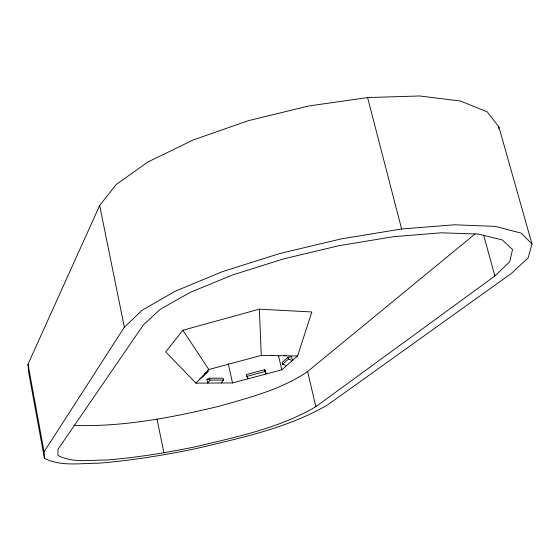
<?xml version="1.0" encoding="UTF-8"?>
<svg xmlns="http://www.w3.org/2000/svg" width="560" height="560" viewBox="0 0 560 560"><rect width="100%" height="100%" fill="white"/><g stroke="black" fill="none" stroke-linecap="round" stroke-linejoin="round"><path stroke-width="0.84" d="M498.631 128.562L498.883 126.868L487.193 111.811L460.551 101.045L419.79 95.977L367.598 97.559L308.504 106.022L248.29 120.687L193.004 140.049L147.798 162.057L116.179 184.52L99.673 205.492L28 364.238L28.742 372.904L44.408 458.332C60.97 466.746 80.318 463.19 98.161 463.232C130.97 460.621 163.478 455.294 195.706 448.686C240.667 437.906 287.259 428.351 327.656 404.894L511.455 273.378L528.115 257.88L532 244.062L498.883 126.868M297.584 355.999L311.857 311.969L259.35 309.155L182.84 330.253L165.732 351.876L195.937 383.145L232.512 382.921L281.785 369.838L297.584 355.999L261.289 355.418L208.817 369.509L195.937 383.145M44.408 458.332L44.079 451.85L124.341 327.208L142.149 310.205L175.371 291.158L222.369 271.663L279.475 253.603L341.306 238.868L401.604 228.977L454.433 224.791L495.215 226.38L521.311 233.156L532 244.062M209.566 378.224L209.972 380.093L207.711 383.075L206.913 379.351L209.566 378.224L223.034 378.196L223.44 380.037L221.186 382.991M207.767 370.139L208.04 371.42L203.259 376.474L199.899 378.952M494.858 276.01L509.698 261.779L512.54 249.515L502.271 239.911L478.233 234.038L441.126 232.806L393.386 236.719L339.15 245.665L283.71 258.86L232.561 274.96L190.379 292.306L160.314 309.274L143.367 324.919L57.974 449.379L57.939 455.42C72.646 463.253 90.083 459.907 106.036 460.047C136.164 457.695 166.012 452.809 195.601 446.747C236.579 436.877 279.153 428.302 315.868 406.679L494.858 276.01L483.651 235.102M287.938 357.28L288.372 359.163L292.467 360.479L291.599 356.727L287.938 357.28L282.177 362.418L282.604 364.28L286.65 365.575M282.604 364.28L288.372 359.163M74.053 425.18L76.538 425.53C124.873 426.664 172.774 417.424 219.562 406.119C249.809 397.418 281.302 389.529 307.622 371.539L475.069 233.968M204.645 373.926L208.04 371.42M264.453 369.754L266.14 373.989L265.314 370.328L264.453 369.754L246.267 374.598L247.989 378.812L247.667 377.349M246.673 376.432L264.866 371.588M206.913 379.351L208.593 379.344M209.972 380.093L223.44 380.037M283.857 355.292L286.356 355.817M271.313 355.25L272.986 355.607M182.84 330.253L208.817 369.509M367.598 97.559L401.604 228.977M307.622 371.539L315.868 406.679M278.474 355.46L281.785 369.838M228.242 363.566L232.512 382.921M157.038 419.209L163.933 452.802M99.673 205.492L124.341 327.208M28 364.238L44.079 451.85M259.35 309.155L261.289 355.418"/></g></svg>
